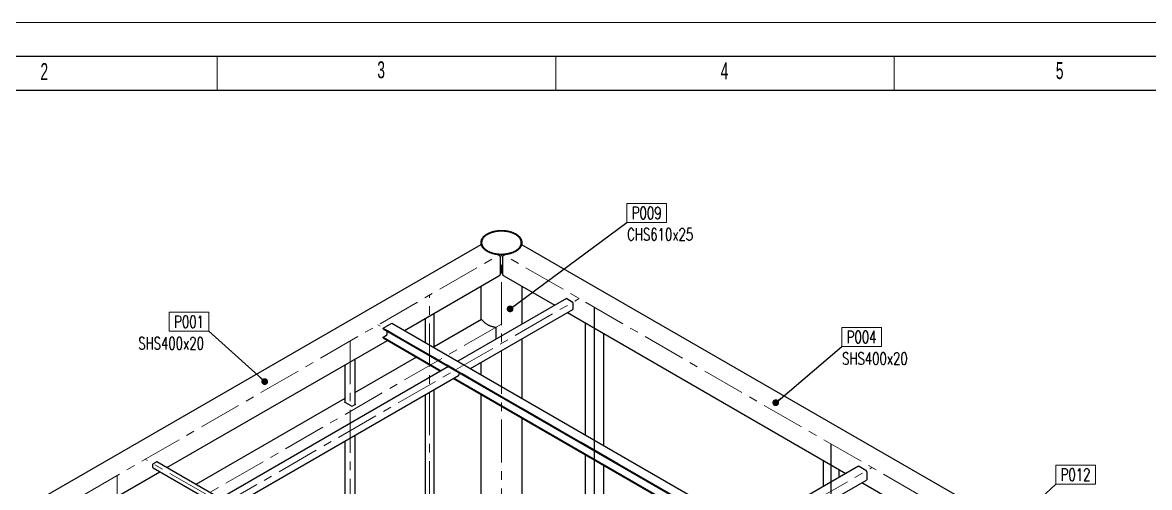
# Model space of a CAD drawing. Header units: millimetres. Extents: x 175738 to 196759, y -70231 to 13866.
# Drawn here: x 180072 to 188393, y 10295 to 13728 of the extents above; entities that cross this region are included whole.
import ezdxf
from ezdxf.enums import TextEntityAlignment as Align

# ---------------------------------------------------------------- set-up
doc = ezdxf.new("R2010")
doc.units = ezdxf.units.MM
doc.linetypes.add('CENTER', pattern=[10.16, 6.35, -1.27, 1.27, -1.27])
doc.linetypes.add('ISO_04W018', pattern=[5.48, 4.3, -0.54, 0.1, -0.54])
doc.layers.get('Defpoints').update_dxf_attribs({"color": 163, "lineweight": 0})
for name, color, linetype, lineweight in [('13-LIN-018-CENT', 1, 'ISO_04W018', 9), ('24-SYM-025-SP', 2, 'Continuous', 15), ('34-TXT-018', 1, 'Continuous', 13)]:
    doc.layers.add(name, color=color, linetype=linetype, lineweight=lineweight)
doc.layers.add('BORDER', color=7, linetype='Continuous')
doc.styles.add('NEW', font='romans.shx', dxfattribs={"width": 0.7})
doc.styles.add('SLDTEXTSTYLE0', font='TXT', dxfattribs={"width": 0.605})
doc.dimstyles.new('1 to 100 AEG', dxfattribs={"dimscale": 100, "dimtxt": 2.5, "dimasz": 2.5, "dimexe": 1.5, "dimexo": 1.5, "dimgap": 0.725, "dimtad": 1, "dimdec": 0, "dimrnd": 1e-09, "dimzin": 12, "dimdsep": 46, "dimtxsty": 'SLDTEXTSTYLE0', "dimcen": 0.09, "dimadec": 0, "dimazin": 3, "dimtfac": 1, "dimtdec": 0, "dimtofl": 0, "dimtmove": 0, "dimatfit": 3, "dimfxl": 1, "dimtfill": 1, "dimfrac": 2, "dimtolj": 1, "dimtzin": 12, "dimarcsym": 0})

msp = doc.modelspace()

# ---------------------------------------------------------------- linework, layer by layer
at = {"color": 7, "linetype": 'Continuous', "lineweight": 25}
for p, q in [((183457.03, 12087.34), (180098.42, 10148.45)), ((183455.96, 12102.67), (183455.96, 12086.71)), ((187118.49, 10148.45), (183759.86, 12087.34)), ((183760.96, 12086.71), (183760.96, 12102.67)), ((183597.75, 11998.52), (183597.75, 11867.88)), ((183619.16, 11867.88), (183619.16, 11998.52)), ((182893.12, 11454.34), (183590.17, 11856.73)), ((183626.74, 11856.73), (184002.02, 11640.09)), ((183455.96, 11779.25), (183455.96, 11531.82)), ((183760.96, 11500.93), (183760.96, 11779.25)), ((184087.9, 11689.67), (183286.68, 11227.14)), ((184091.05, 11689.36), (184131.64, 11665.93)), ((184136.1, 11658.21), (184136.1, 11611.34)), ((183111.41, 11328.32), (183111.41, 11580.35)), ((183380.47, 11173), (184134.79, 11608.46)), ((184095.8, 11585.95), (186151.58, 10399.18)), ((184295.7, 7541.58), (184295.7, 11624.28)), ((182735.22, 11472.02), (182798.86, 11508.75)), ((182798.86, 11508.75), (186162.36, 9567.05)), ((183044.84, 11541.92), (183044.84, 11366.75)), ((183462.27, 11535.47), (183111.41, 11332.92)), ((184227.59, 11509.87), (184227.59, 10683.96)), ((182735.22, 11472.02), (186098.72, 9530.31)), ((182735.22, 11466.3), (182735.22, 11472.02)), ((182735.22, 11466.3), (185367.66, 9946.63)), ((182735.22, 11404.24), (182760.23, 11418.68)), ((182735.22, 11404.24), (183164.35, 11156.51)), ((182735.22, 11398.53), (182735.22, 11404.24)), ((182765.54, 11427.87), (182765.54, 11448.8)), ((183567.6, 11471.1), (183567.6, 11389.31)), ((184363.8, 10605.34), (184363.8, 11431.24)), ((181138.17, 10441.22), (182765.83, 11380.86)), ((182735.22, 11398.53), (183159.4, 11153.66)), ((183760.96, 10953.35), (183760.96, 11392.65)), ((182980.14, 11257.14), (182528.72, 10996.54)), ((182528.72, 10908.87), (182528.72, 11243.97)), ((183218.09, 11187.54), (180732.78, 9752.8)), ((182452.15, 11199.77), (182452.15, 10925.2)), ((183455.96, 11216.58), (183455.96, 11129.42)), ((181625.51, 10159.89), (183290, 11120.77)), ((183253.18, 11099.52), (185308.96, 9912.74)), ((183258.13, 11102.37), (185313.91, 9915.6)), ((183293.18, 11144.2), (183293.18, 11124.74)), ((183111.41, 9974.61), (183111.41, 11017.67)), ((182452.15, 10952.34), (181352.47, 10317.51)), ((182497.51, 10896.63), (182455.08, 10921.12)), ((182525.79, 10904.79), (182511.65, 10896.63)), ((183044.84, 10979.25), (183044.84, 9974.61)), ((183455.96, 10982.46), (183455.96, 10238.97)), ((183760.96, 10051.46), (183760.96, 10806.38)), ((182528.72, 9638.47), (182528.72, 10681.3)), ((182452.15, 10637.09), (182452.15, 9682.68)), ((186043.6, 6532.54), (186043.6, 10615.24)), ((181038.91, 10472.34), (181060.12, 10484.59)), ((181531.73, 10214.03), (181062.62, 10484.84)), ((184227.59, 10537), (184227.59, 9288.48)), ((185984.1, 10495.86), (185984.1, 10302.49)), ((180339.22, 9980), (181085.74, 10410.96)), ((181035.37, 10441.72), (181035.37, 10466.22)), ((181036.41, 10439.43), (181479.3, 10183.76)), ((184363.8, 9703.45), (184363.8, 10458.37)), ((186243.77, 10452.4), (185436.25, 9986.22)), ((186103.09, 10371.19), (186103.09, 10427.17)), ((186248.77, 10451.9), (186298.27, 10423.33)), ((186305.34, 10411.08), (186305.34, 10353.92)), ((185555.25, 9917.52), (186303.27, 10349.34)), ((186270.58, 10330.48), (186877.69, 9980))]:
    msp.add_line(p, q, dxfattribs=at)
at = {"color": 7, "linetype": 'Continuous', "lineweight": 25, "flags": 128}
for points in [[(183716.29, 12040.42), (183719.89, 12042.57), (183723.36, 12044.79), (183726.7, 12047.08), (183729.9, 12049.43), (183732.96, 12051.84), (183735.88, 12054.31), (183738.65, 12056.83), (183741.27, 12059.41), (183743.74, 12062.04), (183746.05, 12064.72), (183748.21, 12067.44), (183750.2, 12070.2), (183752.03, 12072.99), (183753.69, 12075.83), (183755.19, 12078.69), (183756.51, 12081.58), (183757.67, 12084.49), (183758.65, 12087.43), (183759.46, 12090.38), (183760.1, 12093.35), (183760.56, 12096.33), (183760.84, 12099.31), (183760.95, 12102.3), (183760.89, 12105.29), (183760.65, 12108.28), (183760.23, 12111.26), (183759.64, 12114.23), (183758.87, 12117.18), (183757.93, 12120.12), (183756.82, 12123.04), (183755.53, 12125.94), (183754.08, 12128.81), (183752.46, 12131.65), (183750.67, 12134.46), (183748.72, 12137.23), (183746.61, 12139.96), (183744.33, 12142.64), (183741.9, 12145.28), (183739.32, 12147.87), (183736.59, 12150.41), (183733.71, 12152.9), (183730.68, 12155.32), (183727.51, 12157.69), (183724.21, 12159.99), (183720.77, 12162.23), (183717.2, 12164.39), (183713.51, 12166.49), (183709.69, 12168.51), (183705.76, 12170.46), (183701.72, 12172.33), (183697.57, 12174.12), (183693.31, 12175.82), (183688.96, 12177.44), (183684.52, 12178.98), (183679.99, 12180.43), (183675.37, 12181.78), (183670.68, 12183.05), (183665.92, 12184.22), (183661.09, 12185.3), (183656.2, 12186.29), (183651.25, 12187.17), (183646.26, 12187.96), (183641.22, 12188.66), (183636.14, 12189.25), (183631.03, 12189.74), (183625.9, 12190.13), (183620.74, 12190.42), (183615.57, 12190.61), (183610.4, 12190.7), (183605.22, 12190.69), (183600.04, 12190.58), (183594.88, 12190.36), (183589.73, 12190.04), (183584.6, 12189.63), (183579.5, 12189.11), (183574.43, 12188.49), (183569.4, 12187.77), (183564.42, 12186.96), (183559.49, 12186.05), (183554.61, 12185.04), (183549.8, 12183.94), (183545.05, 12182.74), (183540.38, 12181.45), (183535.78, 12180.07), (183531.27, 12178.6), (183526.85, 12177.05), (183522.52, 12175.4), (183518.3, 12173.68), (183514.17, 12171.87), (183510.16, 12169.98), (183506.25, 12168.01), (183502.47, 12165.97), (183498.81, 12163.86), (183495.27, 12161.67), (183491.87, 12159.42), (183488.59, 12157.1), (183485.46, 12154.72), (183482.47, 12152.28), (183479.63, 12149.78), (183476.93, 12147.23), (183474.38, 12144.63), (183471.99, 12141.97), (183469.76, 12139.28), (183467.69, 12136.54), (183465.78, 12133.76), (183464.03, 12130.94), (183462.45, 12128.1), (183461.04, 12125.22), (183459.8, 12122.32), (183458.73, 12119.39), (183457.83, 12116.45), (183457.11, 12113.49), (183456.56, 12110.51), (183456.19, 12107.53), (183455.99, 12104.54), (183455.97, 12101.55), (183456.12, 12098.56), (183456.45, 12095.58), (183456.96, 12092.6), (183457.64, 12089.64), (183458.49, 12086.69), (183459.52, 12083.76), (183460.71, 12080.85), (183462.08, 12077.97), (183463.62, 12075.11), (183465.33, 12072.29), (183467.2, 12069.5), (183469.23, 12066.75), (183471.42, 12064.04), (183473.77, 12061.38), (183476.28, 12058.76), (183478.94, 12056.2), (183481.75, 12053.69), (183484.7, 12051.23), (183487.8, 12048.83), (183491.03, 12046.5), (183494.41, 12044.23), (183497.91, 12042.03), (183501.54, 12039.9), (183505.3, 12037.84), (183509.17, 12035.85), (183513.16, 12033.94), (183517.25, 12032.12), (183521.46, 12030.37), (183525.76, 12028.71), (183530.16, 12027.13), (183534.65, 12025.64), (183539.22, 12024.23), (183543.88, 12022.92), (183548.6, 12021.7), (183553.4, 12020.57), (183558.26, 12019.54), (183563.18, 12018.61), (183568.15, 12017.77), (183573.17, 12017.03), (183578.23, 12016.38), (183583.32, 12015.84), (183588.44, 12015.4), (183593.59, 12015.06), (183598.75, 12014.82), (183603.92, 12014.68), (183609.1, 12014.64), (183614.28, 12014.7), (183619.45, 12014.87), (183624.61, 12015.13), (183629.75, 12015.5), (183634.87, 12015.97), (183639.95, 12016.54), (183645, 12017.2), (183650.01, 12017.97), (183654.96, 12018.83), (183659.87, 12019.79), (183664.71, 12020.85), (183669.5, 12022), (183674.21, 12023.24), (183678.84, 12024.58), (183683.39, 12026), (183687.86, 12027.51), (183692.24, 12029.11), (183696.51, 12030.8), (183700.69, 12032.57), (183704.76, 12034.41), (183708.72, 12036.34), (183712.57, 12038.35), (183716.29, 12040.42)], [(183712.05, 12042.87), (183715.58, 12044.98), (183718.98, 12047.16), (183722.25, 12049.41), (183725.39, 12051.72), (183728.38, 12054.1), (183731.23, 12056.53), (183733.93, 12059.02), (183736.48, 12061.56), (183738.87, 12064.15), (183741.11, 12066.78), (183743.19, 12069.46), (183745.1, 12072.18), (183746.85, 12074.94), (183748.44, 12077.73), (183749.85, 12080.55), (183751.1, 12083.4), (183752.17, 12086.26), (183753.07, 12089.15), (183753.8, 12092.06), (183754.35, 12094.98), (183754.72, 12097.91), (183754.92, 12100.84), (183754.94, 12103.78), (183754.79, 12106.71), (183754.46, 12109.64), (183753.95, 12112.56), (183753.27, 12115.47), (183752.41, 12118.36), (183751.38, 12121.24), (183750.18, 12124.09), (183748.81, 12126.92), (183747.27, 12129.71), (183745.56, 12132.48), (183743.68, 12135.21), (183741.64, 12137.9), (183739.45, 12140.55), (183737.09, 12143.15), (183734.58, 12145.7), (183731.92, 12148.2), (183729.11, 12150.65), (183726.15, 12153.04), (183723.05, 12155.36), (183719.81, 12157.63), (183716.44, 12159.83), (183712.94, 12161.95), (183709.31, 12164.01), (183705.57, 12166), (183701.7, 12167.9), (183697.72, 12169.73), (183693.64, 12171.48), (183689.45, 12173.15), (183685.16, 12174.73), (183680.79, 12176.22), (183676.32, 12177.62), (183671.77, 12178.94), (183667.15, 12180.16), (183662.46, 12181.29), (183657.7, 12182.33), (183652.88, 12183.26), (183648.01, 12184.11), (183643.09, 12184.85), (183638.13, 12185.49), (183633.13, 12186.04), (183628.1, 12186.48), (183623.05, 12186.83), (183617.98, 12187.07), (183612.9, 12187.21), (183607.82, 12187.25), (183602.74, 12187.18), (183597.66, 12187.02), (183592.59, 12186.75), (183587.55, 12186.38), (183582.53, 12185.91), (183577.54, 12185.34), (183572.59, 12184.67), (183567.68, 12183.91), (183562.82, 12183.04), (183558.02, 12182.08), (183553.27, 12181.02), (183548.6, 12179.87), (183543.99, 12178.62), (183539.47, 12177.28), (183535.02, 12175.85), (183530.67, 12174.34), (183526.4, 12172.74), (183522.24, 12171.05), (183518.18, 12169.28), (183514.23, 12167.43), (183510.4, 12165.51), (183506.68, 12163.5), (183503.08, 12161.43), (183499.61, 12159.28), (183496.28, 12157.07), (183493.07, 12154.79), (183490.01, 12152.44), (183487.09, 12150.04), (183484.31, 12147.58), (183481.69, 12145.07), (183479.22, 12142.5), (183476.9, 12139.89), (183474.74, 12137.23), (183472.75, 12134.53), (183470.91, 12131.79), (183469.24, 12129.02), (183467.74, 12126.21), (183466.41, 12123.38), (183465.25, 12120.52), (183464.27, 12117.64), (183463.45, 12114.74), (183462.82, 12111.83), (183462.35, 12108.91), (183462.07, 12105.98), (183461.96, 12103.04), (183462.02, 12100.11), (183462.27, 12097.17), (183462.68, 12094.25), (183463.28, 12091.33), (183464.05, 12088.43), (183464.99, 12085.55), (183466.11, 12082.68), (183467.4, 12079.84), (183468.85, 12077.03), (183470.48, 12074.25), (183472.27, 12071.5), (183474.23, 12068.79), (183476.35, 12066.12), (183478.62, 12063.5), (183481.06, 12060.92), (183483.64, 12058.39), (183486.38, 12055.92), (183489.27, 12053.5), (183492.29, 12051.14), (183495.46, 12048.84), (183498.77, 12046.61), (183502.2, 12044.45), (183505.77, 12042.36), (183509.46, 12040.33), (183513.26, 12038.39), (183517.19, 12036.52), (183521.22, 12034.73), (183525.35, 12033.02), (183529.59, 12031.4), (183533.92, 12029.86), (183538.35, 12028.41), (183542.85, 12027.05), (183547.44, 12025.79), (183552.1, 12024.61), (183556.83, 12023.53), (183561.62, 12022.54), (183566.46, 12021.65), (183571.36, 12020.86), (183576.3, 12020.16), (183581.28, 12019.57), (183586.29, 12019.07), (183591.33, 12018.68), (183596.39, 12018.39), (183601.47, 12018.2), (183606.55, 12018.11), (183611.63, 12018.12), (183616.72, 12018.24), (183621.79, 12018.45), (183626.84, 12018.77), (183631.88, 12019.19), (183636.88, 12019.71), (183641.85, 12020.33), (183646.78, 12021.05), (183651.67, 12021.86), (183656.5, 12022.78), (183661.27, 12023.79), (183665.98, 12024.89), (183670.62, 12026.09), (183675.19, 12027.39), (183679.68, 12028.77), (183684.08, 12030.24), (183688.39, 12031.8), (183692.6, 12033.44), (183696.71, 12035.17), (183700.72, 12036.98), (183704.61, 12038.87), (183708.39, 12040.83), (183712.05, 12042.87)], [(183460.08, 12082.33), (183461.39, 12079.39), (183462.87, 12076.47), (183464.52, 12073.59), (183466.34, 12070.74), (183468.34, 12067.93), (183470.5, 12065.16), (183472.82, 12062.43), (183475.31, 12059.75), (183477.95, 12057.13), (183480.75, 12054.55), (183483.71, 12052.04), (183486.81, 12049.58), (183490.05, 12047.19), (183493.44, 12044.86), (183496.96, 12042.61), (183500.62, 12040.42), (183504.41, 12038.31), (183508.32, 12036.28), (183512.34, 12034.32), (183516.49, 12032.45), (183520.74, 12030.66), (183525.1, 12028.95), (183529.55, 12027.34), (183534.1, 12025.81), (183538.74, 12024.37), (183543.46, 12023.03), (183548.26, 12021.79), (183553.14, 12020.63), (183558.07, 12019.58), (183563.07, 12018.63), (183568.12, 12017.77), (183573.22, 12017.02)], [(183643.69, 12017.02), (183648.79, 12017.77), (183653.84, 12018.63), (183658.84, 12019.58), (183663.78, 12020.63), (183668.65, 12021.79), (183673.45, 12023.03), (183678.17, 12024.37), (183682.81, 12025.81), (183687.36, 12027.34), (183691.81, 12028.95), (183696.17, 12030.66), (183700.42, 12032.45), (183704.57, 12034.32), (183708.59, 12036.28), (183712.5, 12038.31), (183716.29, 12040.42), (183719.95, 12042.61), (183723.47, 12044.86), (183726.86, 12047.19), (183730.1, 12049.58), (183733.2, 12052.04), (183736.16, 12054.55), (183738.96, 12057.13), (183741.6, 12059.75), (183744.09, 12062.43), (183746.41, 12065.16), (183748.57, 12067.93), (183750.57, 12070.74), (183752.39, 12073.59), (183754.05, 12076.47), (183755.52, 12079.39), (183756.83, 12082.33)], [(183464.21, 11533.88), (183466.03, 11530.99), (183468.02, 11528.13), (183470.19, 11525.31), (183472.53, 11522.55), (183475.03, 11519.82), (183477.69, 11517.16), (183480.52, 11514.54), (183483.5, 11511.99), (183486.63, 11509.5), (183489.92, 11507.07), (183493.35, 11504.71), (183496.92, 11502.42), (183500.62, 11500.2), (183504.46, 11498.06), (183508.43, 11496), (183512.51, 11494.02), (183516.72, 11492.13), (183521.04, 11490.32), (183525.46, 11488.6), (183529.99, 11486.97), (183534.61, 11485.43), (183539.32, 11483.98), (183544.12, 11482.63), (183549, 11481.38), (183553.95, 11480.23), (183558.96, 11479.18)], [(182455.08, 10921.12), (182454.15, 10921.74), (182453.38, 10922.43), (182452.78, 10923.18), (182452.38, 10923.97), (182452.18, 10924.79), (182452.15, 10925.2)], [(182528.72, 10908.87), (182528.7, 10908.46), (182528.49, 10907.64), (182528.09, 10906.85), (182527.5, 10906.1), (182526.73, 10905.41), (182525.79, 10904.79)], [(186243.77, 10452.4), (186244.14, 10452.58), (186244.95, 10452.81), (186245.83, 10452.86), (186246.78, 10452.72), (186247.76, 10452.4), (186248.77, 10451.9)], [(186305.34, 10353.92), (186305.27, 10352.8), (186305.05, 10351.79), (186304.7, 10350.9), (186304.22, 10350.16), (186303.61, 10349.57), (186303.27, 10349.34)]]:
    msp.add_lwpolyline(points, dxfattribs=at)
at = {"color": 7, "linetype": 'Continuous', "lineweight": 25}
for centre, radius, start, end in [((184089.21, 11686.79), 3.16, 54.341062, 114.348479), ((184126.46, 11657.8), 9.64, 2.476398, 57.523602), ((184133.03, 11610.99), 3.08, 304.778924, 6.533256), ((182754.11, 11428.35), 11.44, 302.386856, 357.613144), ((183288.47, 11124.69), 4.71, 343.84217, 0.636369), ((182504.58, 10910.2), 15.31, 242.491425, 297.508575), ((181061.59, 10482.54), 2.51, 65.692881, 125.617578), ((181037.82, 10441.45), 2.46, 173.701152, 234.986667), ((181043.05, 10465.87), 7.68, 122.605479, 177.394522), ((186290.05, 10410.42), 15.31, 2.487346, 57.512655)]:
    msp.add_arc(centre, radius, start, end, dxfattribs=at)
msp.add_ellipse((183290, 11128.04), major_axis=(4.45, 7.72), ratio=0.5773346, start_param=3.9269502, end_param=4.4226779, dxfattribs=at)
for points, knots in [([(183457.07, 12087.27), (183457.14, 12087.32), (183457.33, 12087.46), (183457.76, 12087.03), (183458.38, 12086.07), (183459.14, 12084.56), (183459.76, 12083.08), (183460.08, 12082.33)], [0, 0, 0, 0, 0.1238489, 0.3322366, 0.5449099, 0.7699045, 1, 1, 1, 1]), ([(183756.83, 12082.33), (183756.84, 12082.36), (183757.18, 12083.19), (183757.82, 12084.64), (183758.49, 12085.98), (183758.97, 12086.75), (183759.3, 12087.17), (183759.59, 12087.37), (183759.77, 12087.45), (183759.85, 12087.34), (183759.85, 12087.33)], [0, 0, 0, 0, 0.008272, 0.2390656, 0.4754644, 0.6014679, 0.7274657, 0.8573466, 0.9872091, 1, 1, 1, 1]), ([(183573.22, 12017.02), (183574.66, 12016.82), (183576.08, 12016.55), (183578.89, 12015.84), (183580.28, 12015.42), (183582, 12014.79), (183582.34, 12014.66), (183583.02, 12014.39), (183583.36, 12014.24), (183584.37, 12013.81), (183585.03, 12013.51), (183586.96, 12012.54), (183588.2, 12011.84), (183589.96, 12010.66), (183590.53, 12010.25), (183591.64, 12009.38), (183592.17, 12008.94), (183593.68, 12007.55), (183594.57, 12006.56), (183595.52, 12005.21), (183595.71, 12004.94), (183596.05, 12004.39), (183596.21, 12004.12), (183596.65, 12003.28), (183596.91, 12002.71), (183597.22, 12001.83), (183597.31, 12001.54), (183597.47, 12000.94), (183597.54, 12000.64), (183597.7, 11999.73), (183597.75, 11999.13), (183597.75, 11998.52)], [0, 0, 0, 0, 0.125, 0.125, 0.25, 0.25, 0.28125, 0.28125, 0.3125, 0.3125, 0.375, 0.375, 0.5, 0.5, 0.5625, 0.5625, 0.625, 0.625, 0.75, 0.75, 0.78125, 0.78125, 0.8125, 0.8125, 0.875, 0.875, 0.90625, 0.90625, 0.9375, 0.9375, 1, 1, 1, 1]), ([(183619.16, 11998.52), (183619.16, 11999.74), (183619.37, 12000.92), (183619.89, 12002.38), (183620, 12002.67), (183620.26, 12003.25), (183620.4, 12003.54), (183620.84, 12004.38), (183621.18, 12004.93), (183621.93, 12005.99), (183622.35, 12006.5), (183623.02, 12007.26), (183623.25, 12007.51), (183623.73, 12007.99), (183623.97, 12008.23), (183625.22, 12009.38), (183626.32, 12010.24), (183627.79, 12011.22), (183628.09, 12011.41), (183628.7, 12011.79), (183629.01, 12011.98), (183629.94, 12012.52), (183630.58, 12012.86), (183632.52, 12013.83), (183633.86, 12014.4), (183635.59, 12015.03), (183635.93, 12015.15), (183636.63, 12015.39), (183636.98, 12015.5), (183638.03, 12015.82), (183638.73, 12016.02), (183640.84, 12016.55), (183642.26, 12016.82), (183643.69, 12017.02)], [0, 0, 0, 0, 0.125, 0.125, 0.15625, 0.15625, 0.1875, 0.1875, 0.25, 0.25, 0.3125, 0.3125, 0.34375, 0.34375, 0.375, 0.375, 0.5, 0.5, 0.53125, 0.53125, 0.5625, 0.5625, 0.625, 0.625, 0.75, 0.75, 0.78125, 0.78125, 0.8125, 0.8125, 0.875, 0.875, 1, 1, 1, 1]), ([(183597.75, 11867.88), (183597.7, 11867.12), (183597.6, 11865.59), (183596.81, 11863.41), (183595.6, 11861.38), (183594.2, 11859.76), (183592.75, 11858.48), (183591.5, 11857.51), (183590.56, 11857.02), (183590.13, 11856.79)], [0, 0, 0, 0, 0.1666726, 0.339023, 0.5055401, 0.6761332, 0.7900024, 0.9038907, 1, 1, 1, 1]), ([(183626.77, 11856.79), (183626.23, 11857.09), (183625.2, 11857.66), (183623.86, 11858.72), (183622.44, 11860.04), (183621.03, 11861.76), (183619.93, 11863.8), (183619.28, 11865.87), (183619.2, 11867.2), (183619.16, 11867.88)], [0, 0, 0, 0, 0.1226946, 0.2361714, 0.3496286, 0.5248658, 0.7047287, 0.8505212, 1, 1, 1, 1]), ([(183462.28, 11535.45), (183462.3, 11535.47), (183462.41, 11535.57), (183462.67, 11535.54), (183463.05, 11535.36), (183463.5, 11534.93), (183463.9, 11534.4), (183464.14, 11534), (183464.21, 11533.88)], [0, 0, 0, 0, 0.0460048, 0.2464119, 0.4515143, 0.6748298, 0.9038637, 1, 1, 1, 1]), ([(183558.96, 11479.18), (183559.49, 11479.08), (183560.01, 11478.94), (183560.8, 11478.68), (183561.06, 11478.58), (183561.57, 11478.37), (183561.83, 11478.25), (183562.58, 11477.89), (183563.06, 11477.62), (183563.76, 11477.16), (183563.98, 11477), (183564.43, 11476.66), (183564.64, 11476.49), (183565.26, 11475.95), (183565.63, 11475.56), (183566.14, 11474.95), (183566.29, 11474.74), (183566.59, 11474.31), (183566.72, 11474.09), (183567.09, 11473.42), (183567.27, 11472.97), (183567.47, 11472.27), (183567.52, 11472.03), (183567.58, 11471.57), (183567.6, 11471.33), (183567.6, 11471.1)], [0, 0, 0, 0, 0.125, 0.125, 0.1875, 0.1875, 0.25, 0.25, 0.375, 0.375, 0.4375, 0.4375, 0.5, 0.5, 0.625, 0.625, 0.6875, 0.6875, 0.75, 0.75, 0.875, 0.875, 0.9375, 0.9375, 1, 1, 1, 1])]:
    msp.add_open_spline(points, degree=3, knots=knots, dxfattribs=at)
at = {"layer": '13-LIN-018-CENT', "linetype": 'CENTER', "lineweight": 13, "ltscale": 50}
for p, q in [((180072.92, 9980), (183608.46, 12021.02)), ((183608.46, 7938.32), (183608.46, 12021.02)), ((187143.99, 9980), (183608.46, 12021.02)), ((183078.13, 7632.16), (183078.13, 11714.87)), ((183269.93, 11163.33), (184182.06, 11689.89)), ((184295.7, 7541.58), (184295.7, 11624.28)), ((183608.46, 11501.21), (180072.92, 9460.19)), ((186231.86, 9453.44), (182696.33, 11494.46)), ((182490.44, 11375.6), (182490.44, 7292.9)), ((180646.52, 9648.87), (183269.93, 11163.33)), ((186043.6, 6532.54), (186043.6, 10615.24)), ((184514.34, 8461.93), (180978.8, 10502.96)), ((182808.69, 8400.67), (186344.23, 10441.69)), ((180771.25, 10383.14), (180771.25, 6300.43))]:
    msp.add_line(p, q, dxfattribs=at)
at = {"layer": '24-SYM-025-SP', "flags": 128}
for points in [[(184534.02, 12251.62), (184827.4, 12251.62), (184827.4, 12392.02), (184534.02, 12392.02), (184534.02, 12251.62)], [(181154.86, 11447.9), (181448.24, 11447.9), (181448.24, 11588.3), (181154.86, 11588.3), (181154.86, 11447.9)], [(186121.26, 11335.23), (186414.65, 11335.23), (186414.65, 11475.63), (186121.26, 11475.63), (186121.26, 11335.23)], [(187701.15, 10319.12), (187994.53, 10319.12), (187994.53, 10459.52), (187701.15, 10459.52), (187701.15, 10319.12)]]:
    msp.add_lwpolyline(points, close=True, dxfattribs=at)
at = {"layer": 'BORDER'}
msp.add_line((196508.75, 13477.77), (176508.75, 13477.77), dxfattribs=at)
at = {"layer": 'BORDER', "lineweight": 18}
for p, q in [((181508.75, 13227.77), (181508.75, 13477.77)), ((184008.75, 13227.77), (184008.75, 13477.77)), ((186508.75, 13227.77), (186508.75, 13477.77))]:
    msp.add_line(p, q, dxfattribs=at)
at = {"layer": 'BORDER', "lineweight": 25}
msp.add_line((176758.75, 13227.77), (196258.75, 13227.77), dxfattribs=at)
at = {"layer": 'Defpoints', "linetype": 'Continuous'}
msp.add_line((175758.75, 13727.77), (196758.75, 13727.77), dxfattribs=at)

# ---------------------------------------------------------------- texts
at = {"layer": '24-SYM-025-SP', "style": 'NEW', "width": 0.7}
for s, p in [('P009', (184680.71, 12321.82)), ('P001', (181301.55, 11518.1)), ('P004', (186267.96, 11405.43)), ('P012', (187847.84, 10389.32))]:
    msp.add_text(s, height=90.339, dxfattribs=at).set_placement(p, align=Align.MIDDLE_CENTER)
at = {"layer": '34-TXT-018', "style": 'NEW', "width": 0.7}
for s, p in [('CHS610x25', (184536.32, 12118.03)), ('SHS400x20', (180926.45, 11314.31)), ('SHS400x20', (186123.57, 11201.64))]:
    msp.add_text(s, height=90.339, dxfattribs=at).set_placement(p)
at = {"layer": 'BORDER', "char_height": 125, "attachment_point": 1, "style": 'SLDTEXTSTYLE0'}
for s, insert in [('2', (180204.39, 13428.26)), ('3', (182691.87, 13441.54)), ('4', (185227.06, 13433.68)), ('5', (187702, 13435.29))]:
    msp.add_mtext(s, dxfattribs=dict(at, insert=insert))

# ---------------------------------------------------------------- leaders
at = {"layer": '24-SYM-025-SP'}
for points in [[(183672.44, 11613.53), (184534.02, 12251.62)], [(181860.38, 11076.53), (181448.24, 11447.9)], [(185633.47, 10920.81), (186121.26, 11335.23)], [(187222.55, 9872.95), (187701.15, 10319.12)]]:
    msp.add_leader(points, dimstyle='1 to 100 AEG', override={"dimscale": 50, "dimasz": 1, "dimldrblk": 'Dot'}, dxfattribs=at)

doc.saveas('drawing.dxf')
